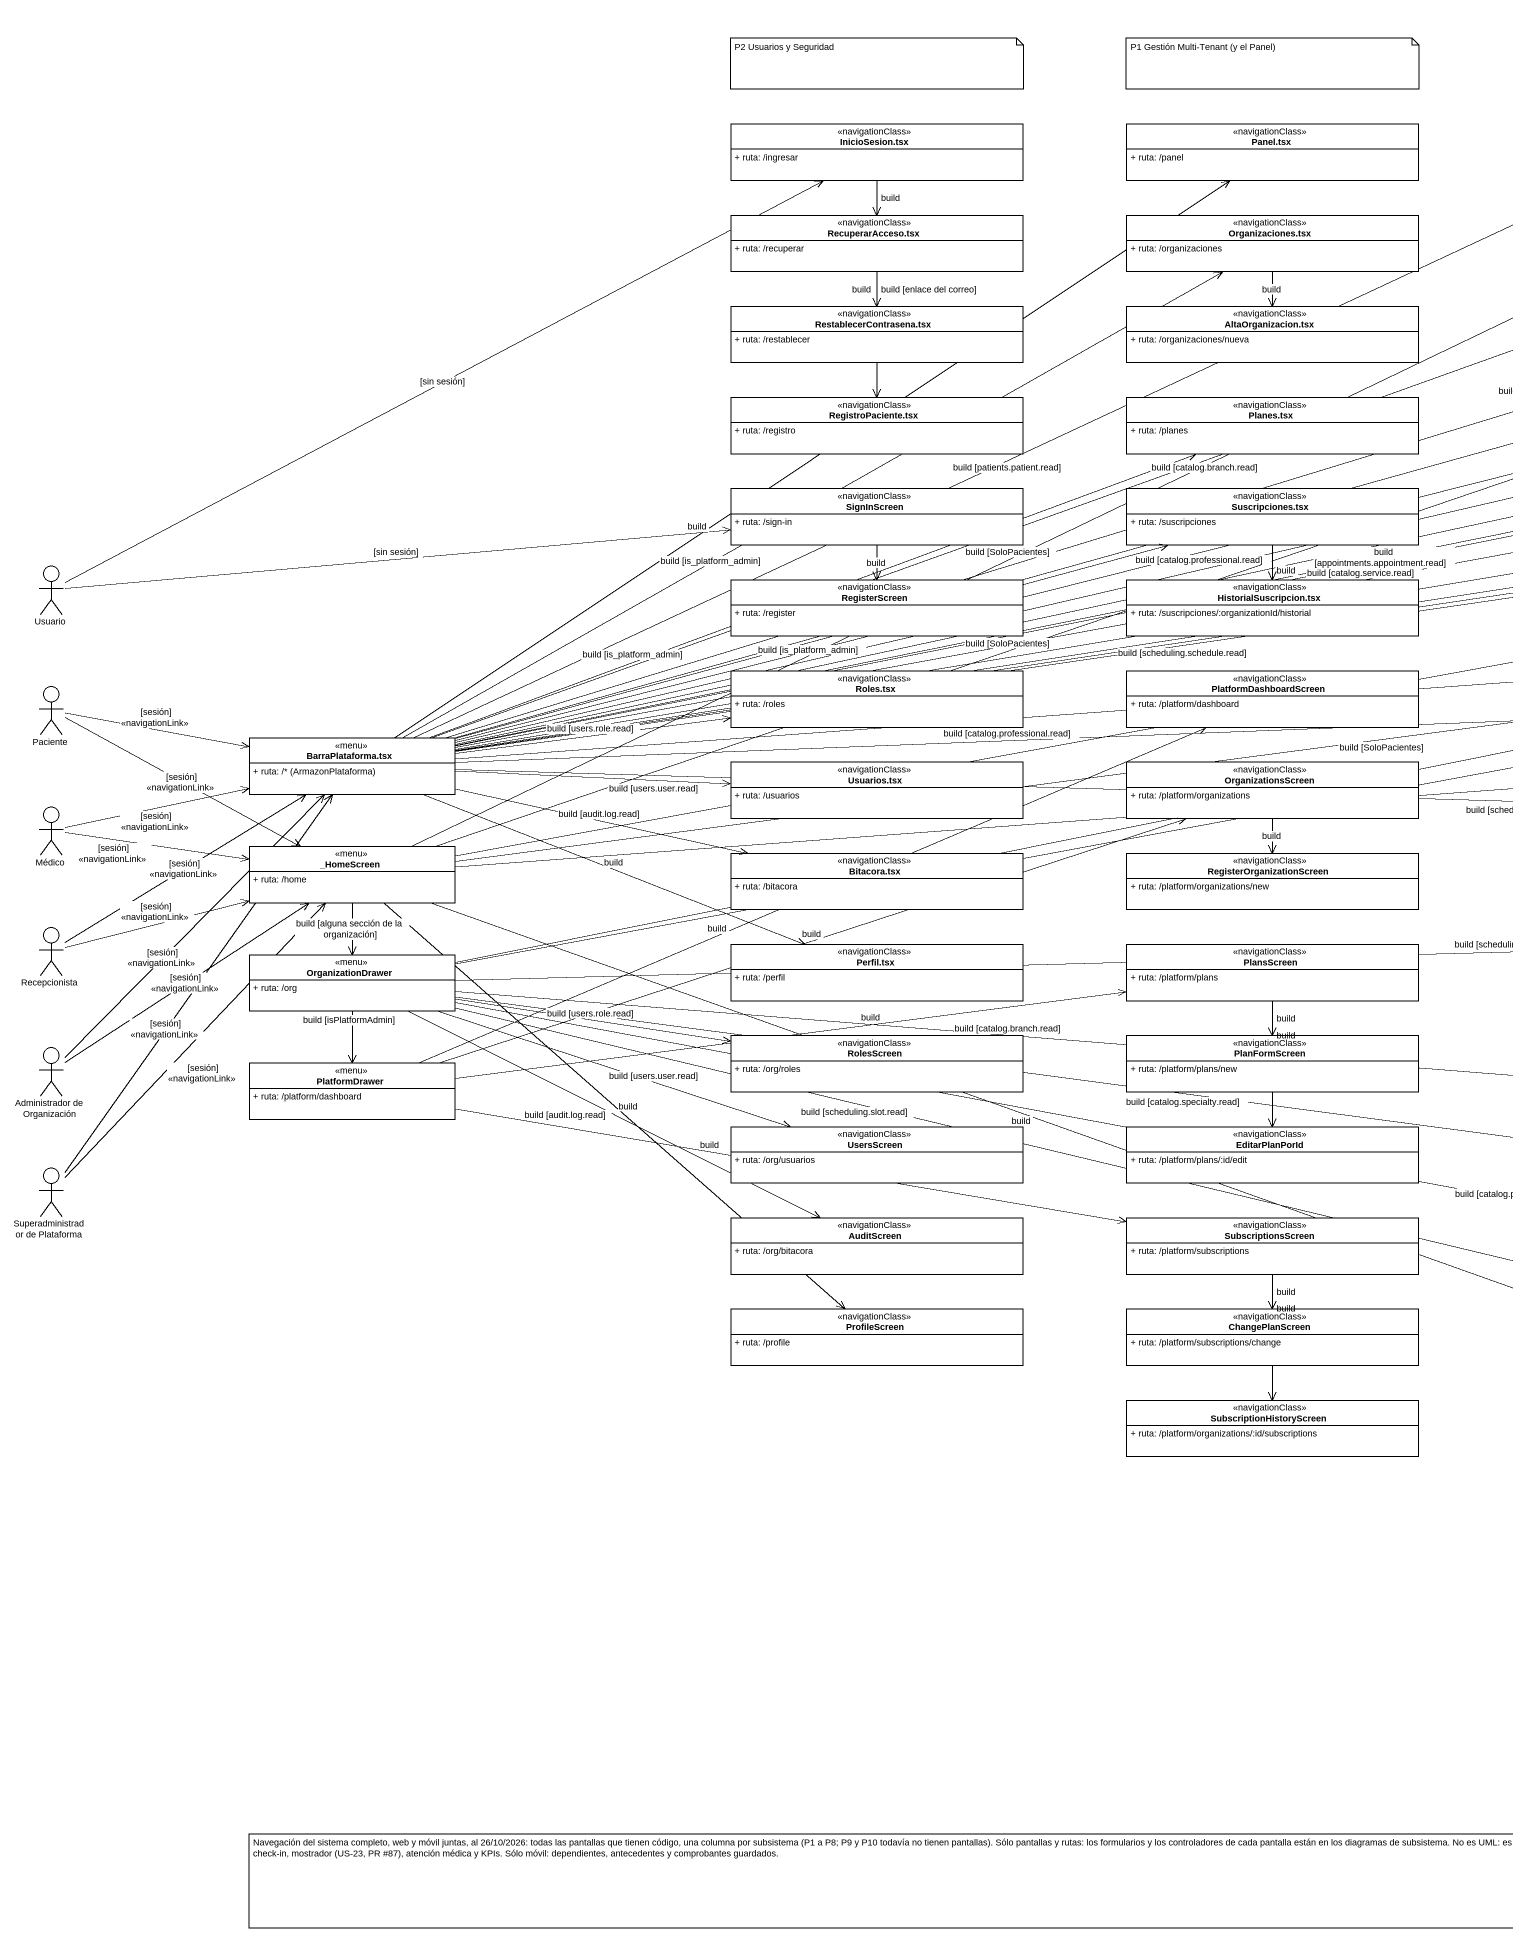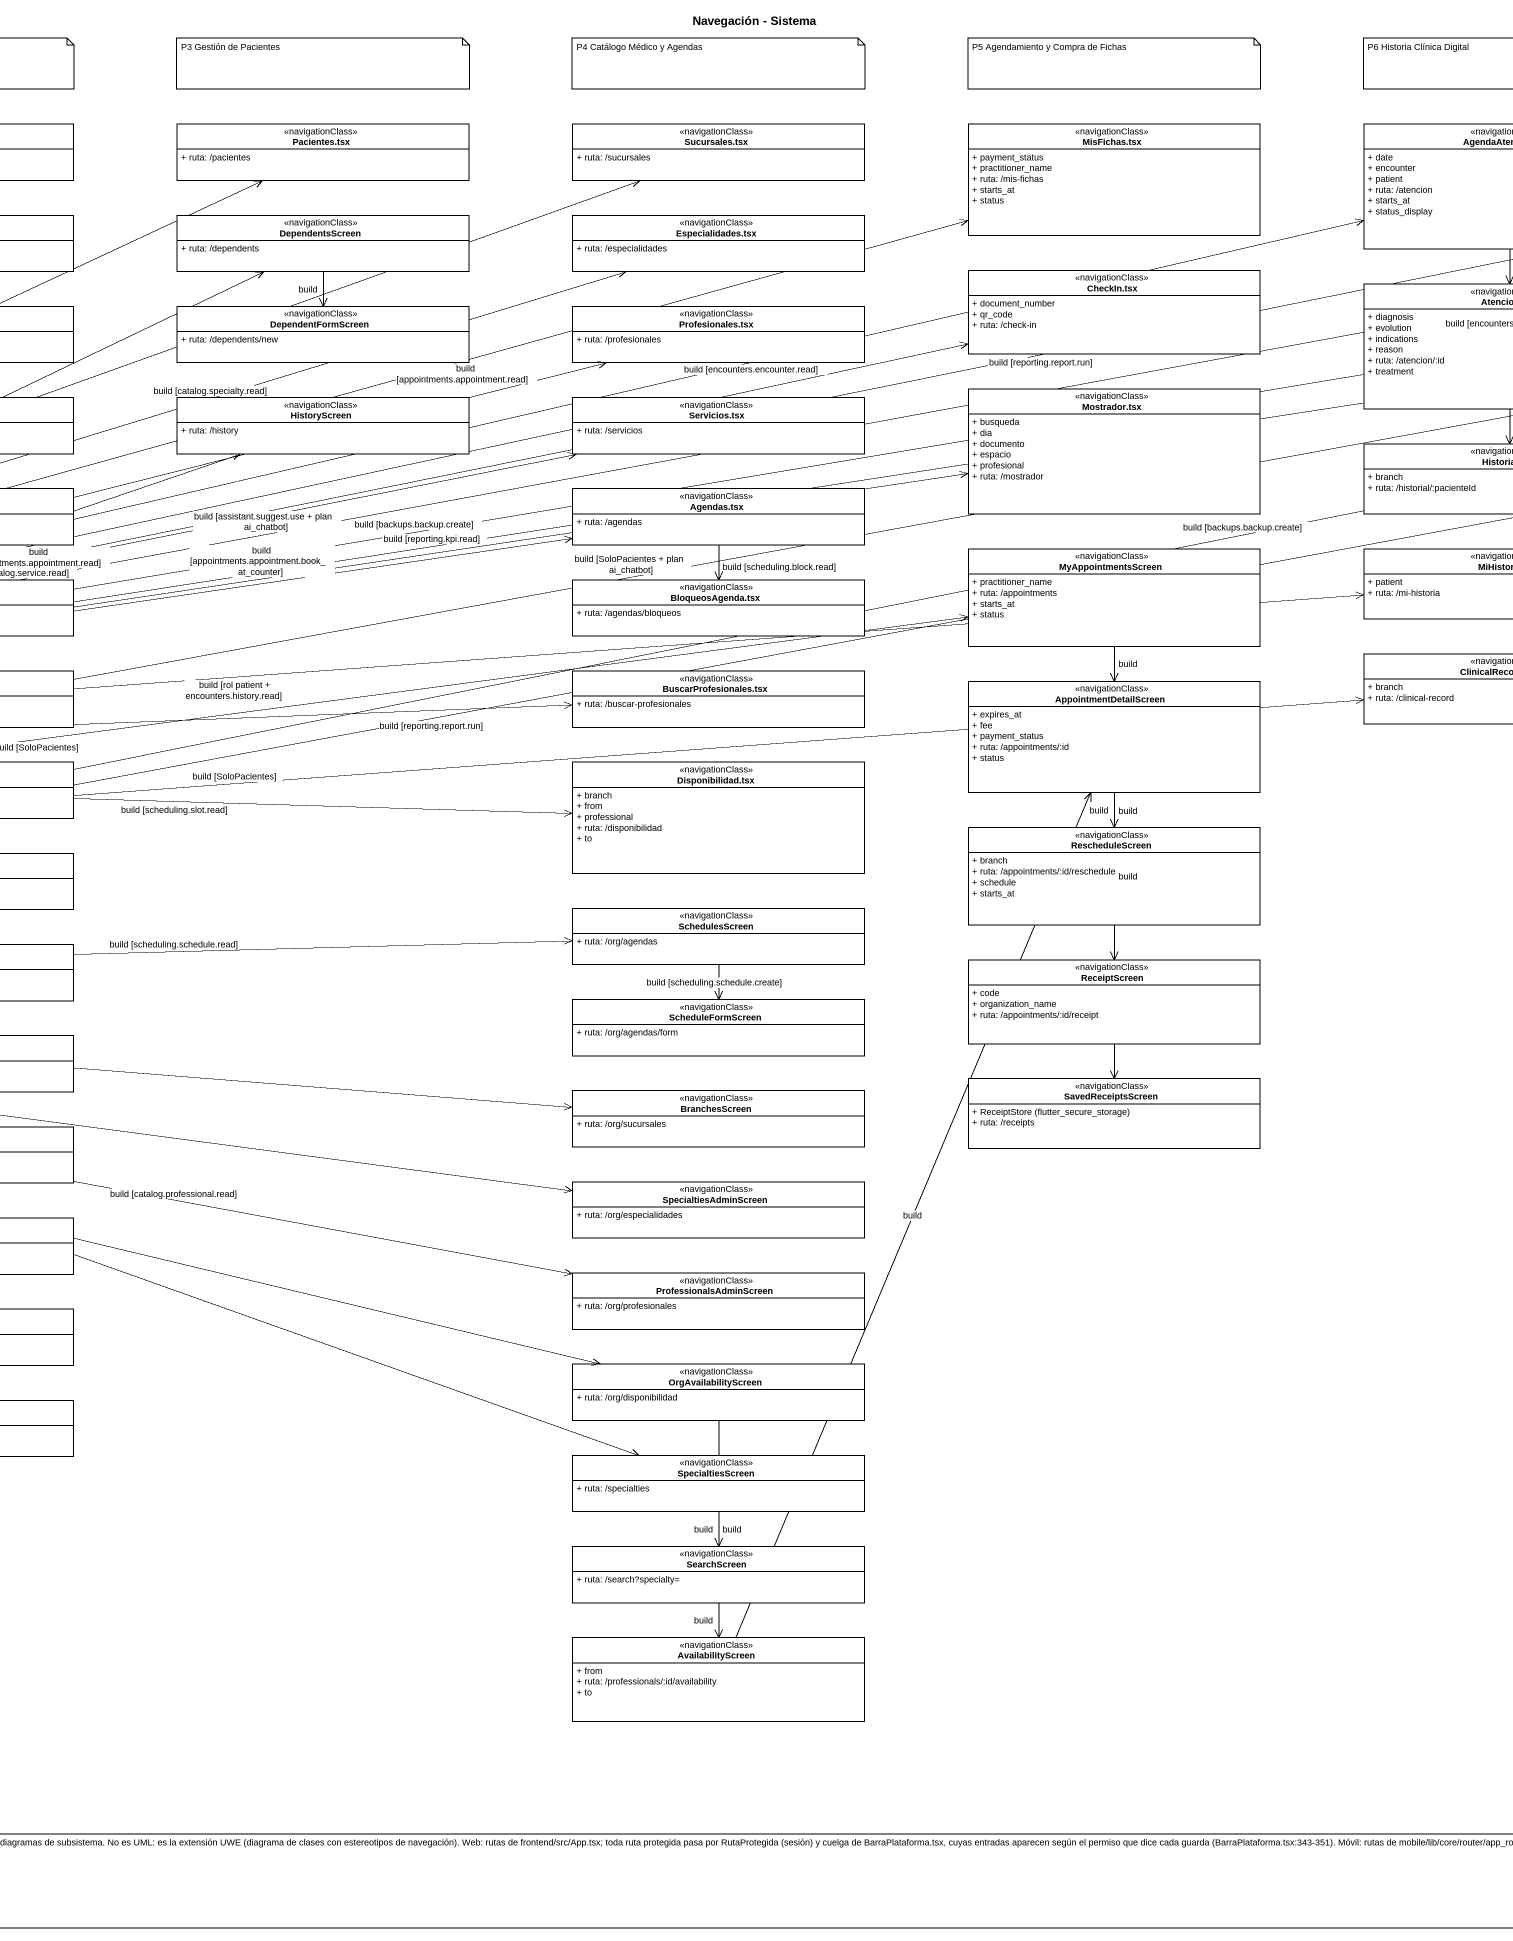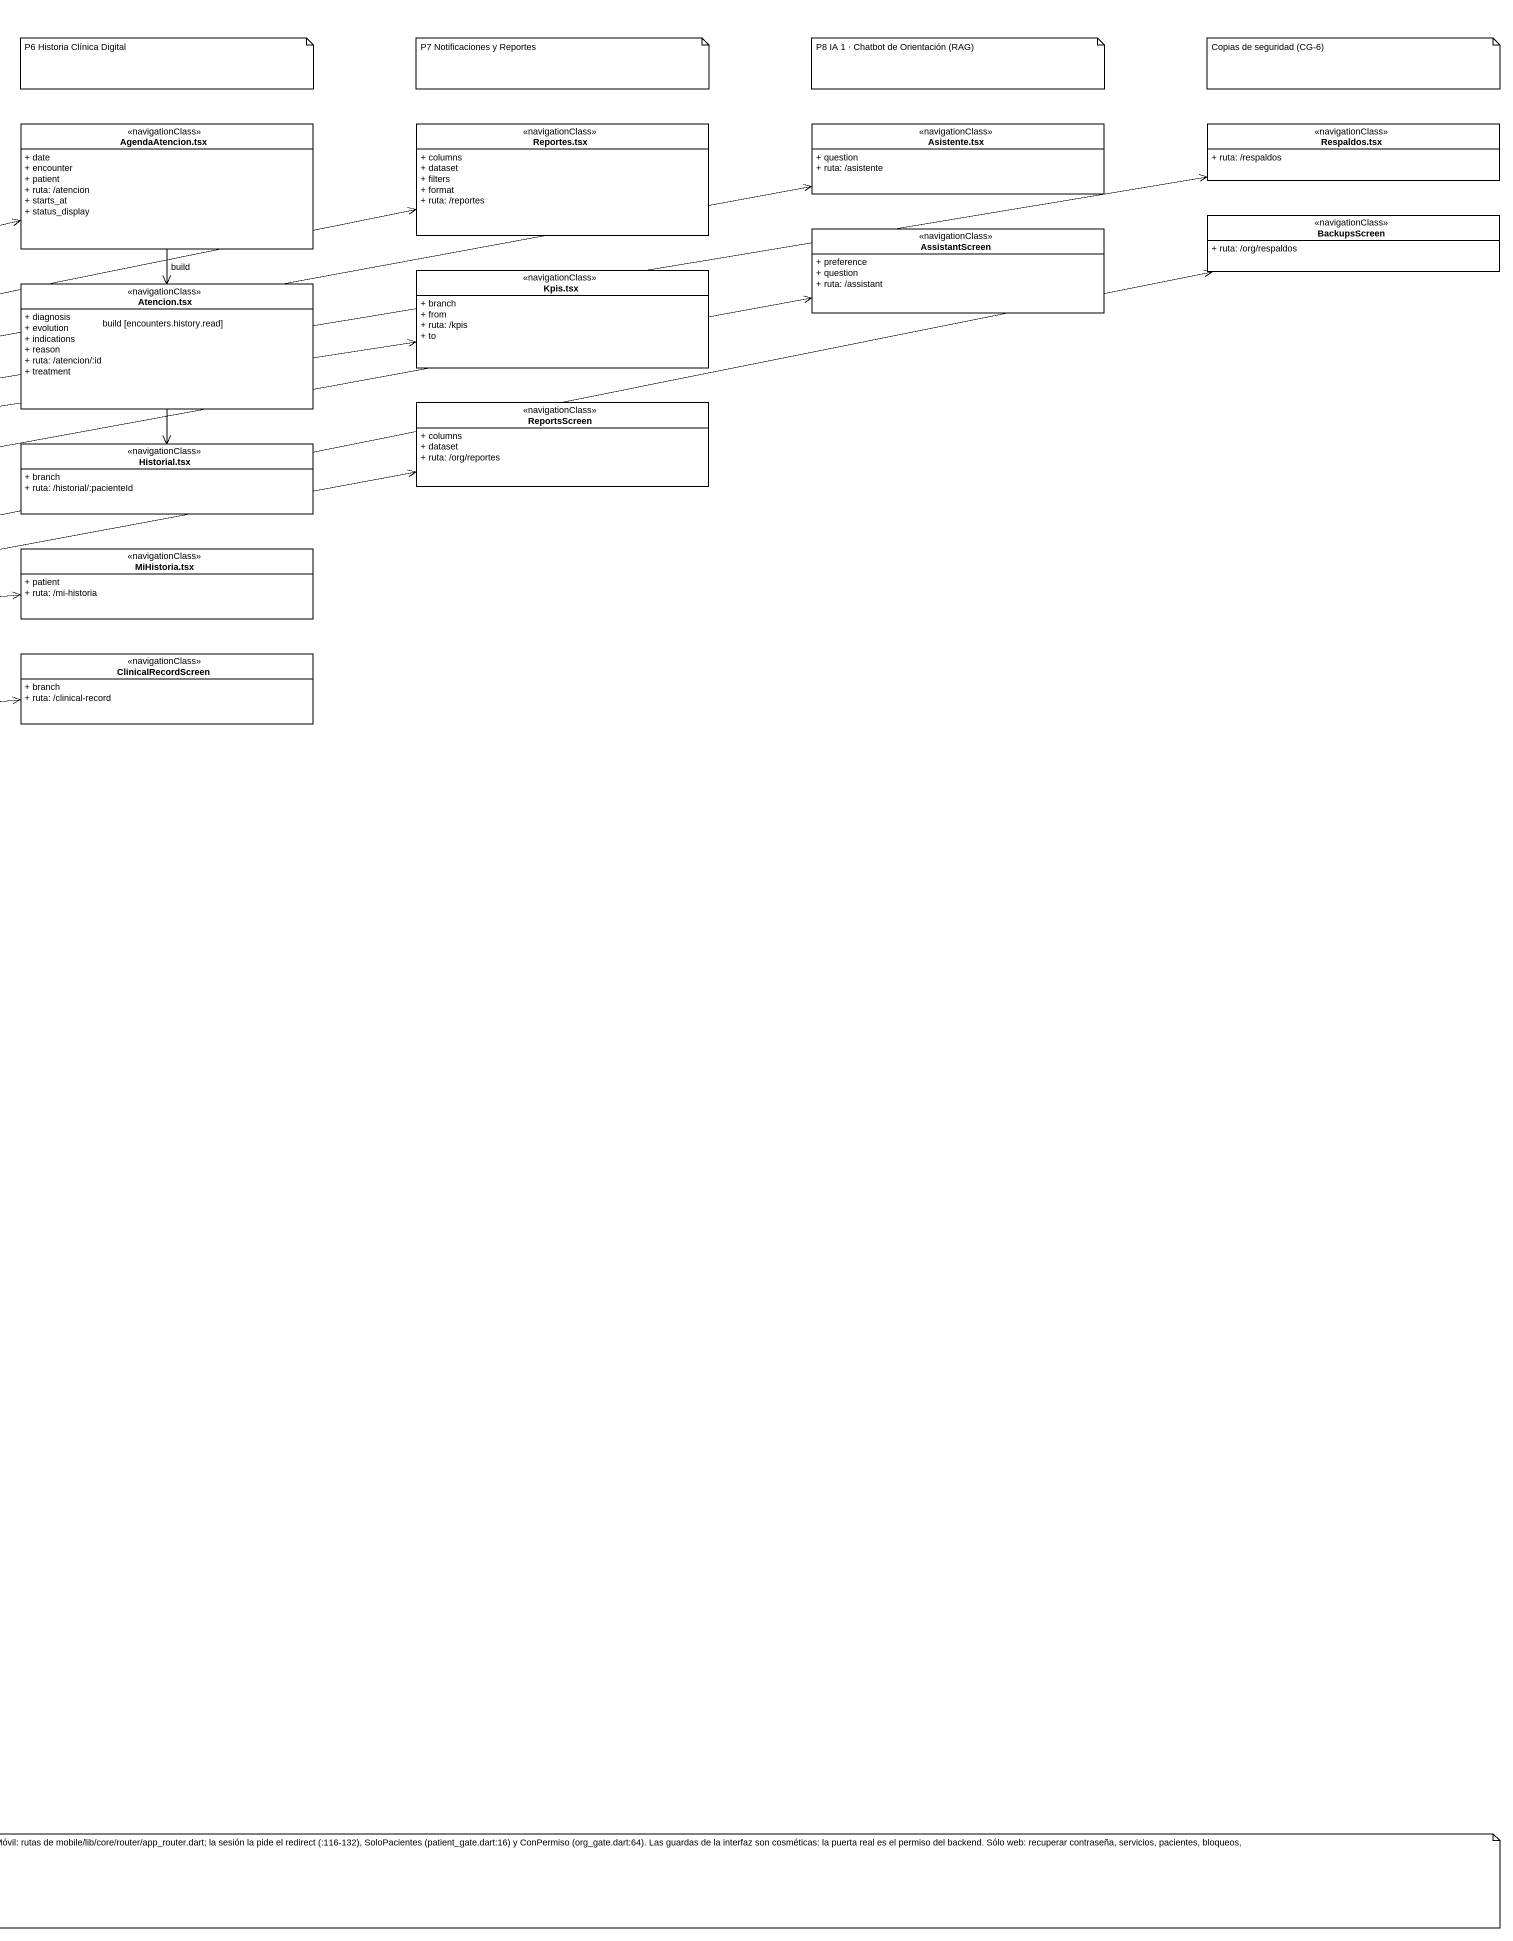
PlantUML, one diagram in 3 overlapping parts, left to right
@startuml
title Navegación - Sistema
allowmixing
hide circle
hide empty members
skinparam classAttributeIconSize 0
class "InicioSesion.tsx" as InicioSesion_tsx <<navigationClass>> {
  + ruta: /ingresar
}
class "Panel.tsx" as Panel_tsx <<navigationClass>> {
  + ruta: /panel
}
class "Pacientes.tsx" as Pacientes_tsx <<navigationClass>> {
  + ruta: /pacientes
}
class "Sucursales.tsx" as Sucursales_tsx <<navigationClass>> {
  + ruta: /sucursales
}
class "MisFichas.tsx" as MisFichas_tsx <<navigationClass>> {
  + payment_status
  + practitioner_name
  + ruta: /mis-fichas
  + starts_at
  + status
}
class "AgendaAtencion.tsx" as AgendaAtencion_tsx <<navigationClass>> {
  + date
  + encounter
  + patient
  + ruta: /atencion
  + starts_at
  + status_display
}
class "Reportes.tsx" as Reportes_tsx <<navigationClass>> {
  + columns
  + dataset
  + filters
  + format
  + ruta: /reportes
}
class "Asistente.tsx" as Asistente_tsx <<navigationClass>> {
  + question
  + ruta: /asistente
}
class "Respaldos.tsx" as Respaldos_tsx <<navigationClass>> {
  + ruta: /respaldos
}
class "RecuperarAcceso.tsx" as RecuperarAcceso_tsx <<navigationClass>> {
  + ruta: /recuperar
}
class "Organizaciones.tsx" as Organizaciones_tsx <<navigationClass>> {
  + ruta: /organizaciones
}
class DependentsScreen <<navigationClass>> {
  + ruta: /dependents
}
class "Especialidades.tsx" as Especialidades_tsx <<navigationClass>> {
  + ruta: /especialidades
}
class BackupsScreen <<navigationClass>> {
  + ruta: /org/respaldos
}
class AssistantScreen <<navigationClass>> {
  + preference
  + question
  + ruta: /assistant
}
class "CheckIn.tsx" as CheckIn_tsx <<navigationClass>> {
  + document_number
  + qr_code
  + ruta: /check-in
}
class "Atencion.tsx" as Atencion_tsx <<navigationClass>> {
  + diagnosis
  + evolution
  + indications
  + reason
  + ruta: /atencion/:id
  + treatment
}
class "Kpis.tsx" as Kpis_tsx <<navigationClass>> {
  + branch
  + from
  + ruta: /kpis
  + to
}
class "RestablecerContrasena.tsx" as RestablecerContrasena_tsx <<navigationClass>> {
  + ruta: /restablecer
}
class "AltaOrganizacion.tsx" as AltaOrganizacion_tsx <<navigationClass>> {
  + ruta: /organizaciones/nueva
}
class DependentFormScreen <<navigationClass>> {
  + ruta: /dependents/new
}
class "Profesionales.tsx" as Profesionales_tsx <<navigationClass>> {
  + ruta: /profesionales
}
class "RegistroPaciente.tsx" as RegistroPaciente_tsx <<navigationClass>> {
  + ruta: /registro
}
class "Planes.tsx" as Planes_tsx <<navigationClass>> {
  + ruta: /planes
}
class HistoryScreen <<navigationClass>> {
  + ruta: /history
}
class "Servicios.tsx" as Servicios_tsx <<navigationClass>> {
  + ruta: /servicios
}
class "Mostrador.tsx" as Mostrador_tsx <<navigationClass>> {
  + busqueda
  + dia
  + documento
  + espacio
  + profesional
  + ruta: /mostrador
}
class ReportsScreen <<navigationClass>> {
  + columns
  + dataset
  + ruta: /org/reportes
}
class "Historial.tsx" as Historial_tsx <<navigationClass>> {
  + branch
  + ruta: /historial/:pacienteId
}
class SignInScreen <<navigationClass>> {
  + ruta: /sign-in
}
class "Suscripciones.tsx" as Suscripciones_tsx <<navigationClass>> {
  + ruta: /suscripciones
}
class "Agendas.tsx" as Agendas_tsx <<navigationClass>> {
  + ruta: /agendas
}
actor Usuario
class MyAppointmentsScreen <<navigationClass>> {
  + practitioner_name
  + ruta: /appointments
  + starts_at
  + status
}
class "MiHistoria.tsx" as MiHistoria_tsx <<navigationClass>> {
  + patient
  + ruta: /mi-historia
}
class RegisterScreen <<navigationClass>> {
  + ruta: /register
}
class "HistorialSuscripcion.tsx" as HistorialSuscripcion_tsx <<navigationClass>> {
  + ruta: /suscripciones/:organizationId/historial
}
class "BloqueosAgenda.tsx" as BloqueosAgenda_tsx <<navigationClass>> {
  + ruta: /agendas/bloqueos
}
class "Roles.tsx" as Roles_tsx <<navigationClass>> {
  + ruta: /roles
}
class PlatformDashboardScreen <<navigationClass>> {
  + ruta: /platform/dashboard
}
class "BuscarProfesionales.tsx" as BuscarProfesionales_tsx <<navigationClass>> {
  + ruta: /buscar-profesionales
}
class AppointmentDetailScreen <<navigationClass>> {
  + expires_at
  + fee
  + payment_status
  + ruta: /appointments/:id
  + status
}
class ClinicalRecordScreen <<navigationClass>> {
  + branch
  + ruta: /clinical-record
}
actor Paciente
class "BarraPlataforma.tsx" as BarraPlataforma_tsx <<menu>> {
  {field} + ruta: /* (ArmazonPlataforma)
}
class "Usuarios.tsx" as Usuarios_tsx <<navigationClass>> {
  + ruta: /usuarios
}
class OrganizationsScreen <<navigationClass>> {
  + ruta: /platform/organizations
}
class "Disponibilidad.tsx" as Disponibilidad_tsx <<navigationClass>> {
  + branch
  + from
  + professional
  + ruta: /disponibilidad
  + to
}
actor Médico
class RescheduleScreen <<navigationClass>> {
  + branch
  + ruta: /appointments/:id/reschedule
  + schedule
  + starts_at
}
class "_HomeScreen" as HomeScreen <<menu>> {
  + ruta: /home
}
class "Bitacora.tsx" as Bitacora_tsx <<navigationClass>> {
  + ruta: /bitacora
}
class RegisterOrganizationScreen <<navigationClass>> {
  + ruta: /platform/organizations/new
}
class SchedulesScreen <<navigationClass>> {
  + ruta: /org/agendas
}
actor Recepcionista
class OrganizationDrawer <<menu>> {
  + ruta: /org
}
class "Perfil.tsx" as Perfil_tsx <<navigationClass>> {
  + ruta: /perfil
}
class PlansScreen <<navigationClass>> {
  + ruta: /platform/plans
}
class ReceiptScreen <<navigationClass>> {
  + code
  + organization_name
  + ruta: /appointments/:id/receipt
}
class ScheduleFormScreen <<navigationClass>> {
  + ruta: /org/agendas/form
}
actor "Administrador de Organización" as Administrador_de
class PlatformDrawer <<menu>> {
  + ruta: /platform/dashboard
}
class RolesScreen <<navigationClass>> {
  + ruta: /org/roles
}
class PlanFormScreen <<navigationClass>> {
  + ruta: /platform/plans/new
}
class BranchesScreen <<navigationClass>> {
  + ruta: /org/sucursales
}
class SavedReceiptsScreen <<navigationClass>> {
  {field} + ReceiptStore (flutter_secure_storage)
  + ruta: /receipts
}
class UsersScreen <<navigationClass>> {
  + ruta: /org/usuarios
}
class EditarPlanPorId <<navigationClass>> {
  + ruta: /platform/plans/:id/edit
}
actor "Superadministrador de Plataforma" as Superadministrador_de
class SpecialtiesAdminScreen <<navigationClass>> {
  + ruta: /org/especialidades
}
class AuditScreen <<navigationClass>> {
  + ruta: /org/bitacora
}
class SubscriptionsScreen <<navigationClass>> {
  + ruta: /platform/subscriptions
}
class ProfessionalsAdminScreen <<navigationClass>> {
  + ruta: /org/profesionales
}
class ProfileScreen <<navigationClass>> {
  + ruta: /profile
}
class ChangePlanScreen <<navigationClass>> {
  + ruta: /platform/subscriptions/change
}
class OrgAvailabilityScreen <<navigationClass>> {
  + ruta: /org/disponibilidad
}
class SubscriptionHistoryScreen <<navigationClass>> {
  + ruta: /platform/organizations/:id/subscriptions
}
class SpecialtiesScreen <<navigationClass>> {
  + ruta: /specialties
}
class SearchScreen <<navigationClass>> {
  + ruta: /search?specialty=
}
class AvailabilityScreen <<navigationClass>> {
  + from
  + ruta: /professionals/:id/availability
  + to
}
InicioSesion_tsx --> RecuperarAcceso_tsx : build
InicioSesion_tsx --> RegistroPaciente_tsx : build
AgendaAtencion_tsx --> Atencion_tsx : build
AgendaAtencion_tsx --> Historial_tsx : build [encounters.history.read]
RecuperarAcceso_tsx --> RestablecerContrasena_tsx : build [enlace del correo]
Organizaciones_tsx --> AltaOrganizacion_tsx : build
DependentsScreen --> DependentFormScreen : build
SignInScreen --> RegisterScreen : build
Suscripciones_tsx --> HistorialSuscripcion_tsx : build
Agendas_tsx --> BloqueosAgenda_tsx : build [scheduling.block.read]
Usuario -right-> InicioSesion_tsx : [sin sesión]
Usuario -right-> SignInScreen : [sin sesión]
MyAppointmentsScreen --> AppointmentDetailScreen : build
MyAppointmentsScreen --> SavedReceiptsScreen : build
AppointmentDetailScreen --> RescheduleScreen : build
AppointmentDetailScreen --> ReceiptScreen : build
Paciente -right-> BarraPlataforma_tsx : [sesión]\n<<navigationLink>>
Paciente -right-> HomeScreen : [sesión]\n<<navigationLink>>
BarraPlataforma_tsx -up-> Panel_tsx : build
BarraPlataforma_tsx -right-> Pacientes_tsx : build [patients.patient.read]
BarraPlataforma_tsx -right-> Sucursales_tsx : build [catalog.branch.read]
BarraPlataforma_tsx -right-> MisFichas_tsx : build [appointments.appointment.read]
BarraPlataforma_tsx -right-> AgendaAtencion_tsx : build [encounters.encounter.read]
BarraPlataforma_tsx -right-> Reportes_tsx : build [reporting.report.run]
BarraPlataforma_tsx -right-> Asistente_tsx : build [assistant.suggest.use + plan ai_chatbot]
BarraPlataforma_tsx -right-> Respaldos_tsx : build [backups.backup.create]
BarraPlataforma_tsx -right-> Organizaciones_tsx : build [is_platform_admin]
BarraPlataforma_tsx -right-> Especialidades_tsx : build [catalog.specialty.read]
BarraPlataforma_tsx -right-> CheckIn_tsx : build [appointments.appointment.read]
BarraPlataforma_tsx -right-> Kpis_tsx : build [reporting.kpi.read]
BarraPlataforma_tsx -right-> Profesionales_tsx : build [catalog.professional.read]
BarraPlataforma_tsx -right-> Planes_tsx : build [is_platform_admin]
BarraPlataforma_tsx -right-> Servicios_tsx : build [catalog.service.read]
BarraPlataforma_tsx -right-> Mostrador_tsx : build [appointments.appointment.book_at_counter]
BarraPlataforma_tsx -right-> Suscripciones_tsx : build [is_platform_admin]
BarraPlataforma_tsx -right-> Agendas_tsx : build [scheduling.schedule.read]
BarraPlataforma_tsx -right-> MiHistoria_tsx : build [rol patient + encounters.history.read]
BarraPlataforma_tsx -right-> Roles_tsx : build [users.role.read]
BarraPlataforma_tsx -right-> BuscarProfesionales_tsx : build [catalog.professional.read]
BarraPlataforma_tsx -right-> Usuarios_tsx : build [users.user.read]
BarraPlataforma_tsx -right-> Disponibilidad_tsx : build [scheduling.slot.read]
BarraPlataforma_tsx -right-> Bitacora_tsx : build [audit.log.read]
BarraPlataforma_tsx -right-> Perfil_tsx : build
OrganizationsScreen --> RegisterOrganizationScreen : build
Médico -right-> BarraPlataforma_tsx : [sesión]\n<<navigationLink>>
Médico -right-> HomeScreen : [sesión]\n<<navigationLink>>
HomeScreen -right-> DependentsScreen : build [SoloPacientes]
HomeScreen -right-> AssistantScreen : build [SoloPacientes + plan ai_chatbot]
HomeScreen -right-> HistoryScreen : build [SoloPacientes]
HomeScreen -right-> MyAppointmentsScreen : build [SoloPacientes]
HomeScreen -right-> ClinicalRecordScreen : build [SoloPacientes]
HomeScreen --> OrganizationDrawer : build [alguna sección de la organización]
HomeScreen --> PlatformDrawer : build [isPlatformAdmin]
HomeScreen --> ProfileScreen : build
HomeScreen -right-> SpecialtiesScreen : build
SchedulesScreen --> ScheduleFormScreen : build [scheduling.schedule.create]
Recepcionista -up-> BarraPlataforma_tsx : [sesión]\n<<navigationLink>>
Recepcionista -right-> HomeScreen : [sesión]\n<<navigationLink>>
OrganizationDrawer -right-> BackupsScreen : build [backups.backup.create]
OrganizationDrawer -right-> ReportsScreen : build [reporting.report.run]
OrganizationDrawer -right-> SchedulesScreen : build [scheduling.schedule.read]
OrganizationDrawer -right-> RolesScreen : build [users.role.read]
OrganizationDrawer -right-> BranchesScreen : build [catalog.branch.read]
OrganizationDrawer -right-> UsersScreen : build [users.user.read]
OrganizationDrawer -right-> SpecialtiesAdminScreen : build [catalog.specialty.read]
OrganizationDrawer -right-> AuditScreen : build [audit.log.read]
OrganizationDrawer -right-> ProfessionalsAdminScreen : build [catalog.professional.read]
OrganizationDrawer -right-> OrgAvailabilityScreen : build [scheduling.slot.read]
PlansScreen --> PlanFormScreen : build
PlansScreen --> EditarPlanPorId : build
Administrador_de -up-> BarraPlataforma_tsx : [sesión]\n<<navigationLink>>
Administrador_de -up-> HomeScreen : [sesión]\n<<navigationLink>>
PlatformDrawer -right-> PlatformDashboardScreen : build
PlatformDrawer -right-> OrganizationsScreen : build
PlatformDrawer -right-> PlansScreen : build
PlatformDrawer -right-> SubscriptionsScreen : build
Superadministrador_de -up-> BarraPlataforma_tsx : [sesión]\n<<navigationLink>>
Superadministrador_de -up-> HomeScreen : [sesión]\n<<navigationLink>>
SubscriptionsScreen --> ChangePlanScreen : build
SubscriptionsScreen --> SubscriptionHistoryScreen : build
OrgAvailabilityScreen --> AvailabilityScreen : build
SpecialtiesScreen --> SearchScreen : build
SearchScreen --> AvailabilityScreen : build
AvailabilityScreen -up-> AppointmentDetailScreen : build
note as N1
  P2 Usuarios y Seguridad
end note
note as N2
  P1 Gestión Multi-Tenant (y el Panel)
end note
note as N3
  P3 Gestión de Pacientes
end note
note as N4
  P4 Catálogo Médico y Agendas
end note
note as N5
  P5 Agendamiento y Compra de Fichas
end note
note as N6
  P6 Historia Clínica Digital
end note
note as N7
  P7 Notificaciones y Reportes
end note
note as N8
  P8 IA 1 · Chatbot de Orientación (RAG)
end note
note as N9
  Copias de seguridad (CG-6)
end note
note as N10
  Navegación del sistema completo, web y móvil juntas, al 26/10/2026: todas las pantallas que tienen código, una columna por subsistema (P1 a P8; P9 y P10 todavía no tienen pantallas). Sólo pantallas y rutas: los formularios y los controladores de cada pantalla están en los diagramas de subsistema. No es UML: es la extensión UWE (diagrama de clases con estereotipos de navegación). Web: rutas de frontend/src/App.tsx; toda ruta protegida pasa por RutaProtegida (sesión) y cuelga de BarraPlataforma.tsx, cuyas entradas aparecen según el permiso que dice cada guarda (BarraPlataforma.tsx:343-351). Móvil: rutas de mobile/lib/core/router/app_router.dart; la sesión la pide el redirect (:116-132), SoloPacientes (patient_gate.dart:16) y ConPermiso (org_gate.dart:64). Las guardas de la interfaz son cosméticas: la puerta real es el permiso del backend. Sólo web: recuperar contraseña, servicios, pacientes, bloqueos, check-in, mostrador (US-23, PR #87), atención médica y KPIs. Sólo móvil: dependientes, antecedentes y comprobantes guardados.
end note
@enduml
